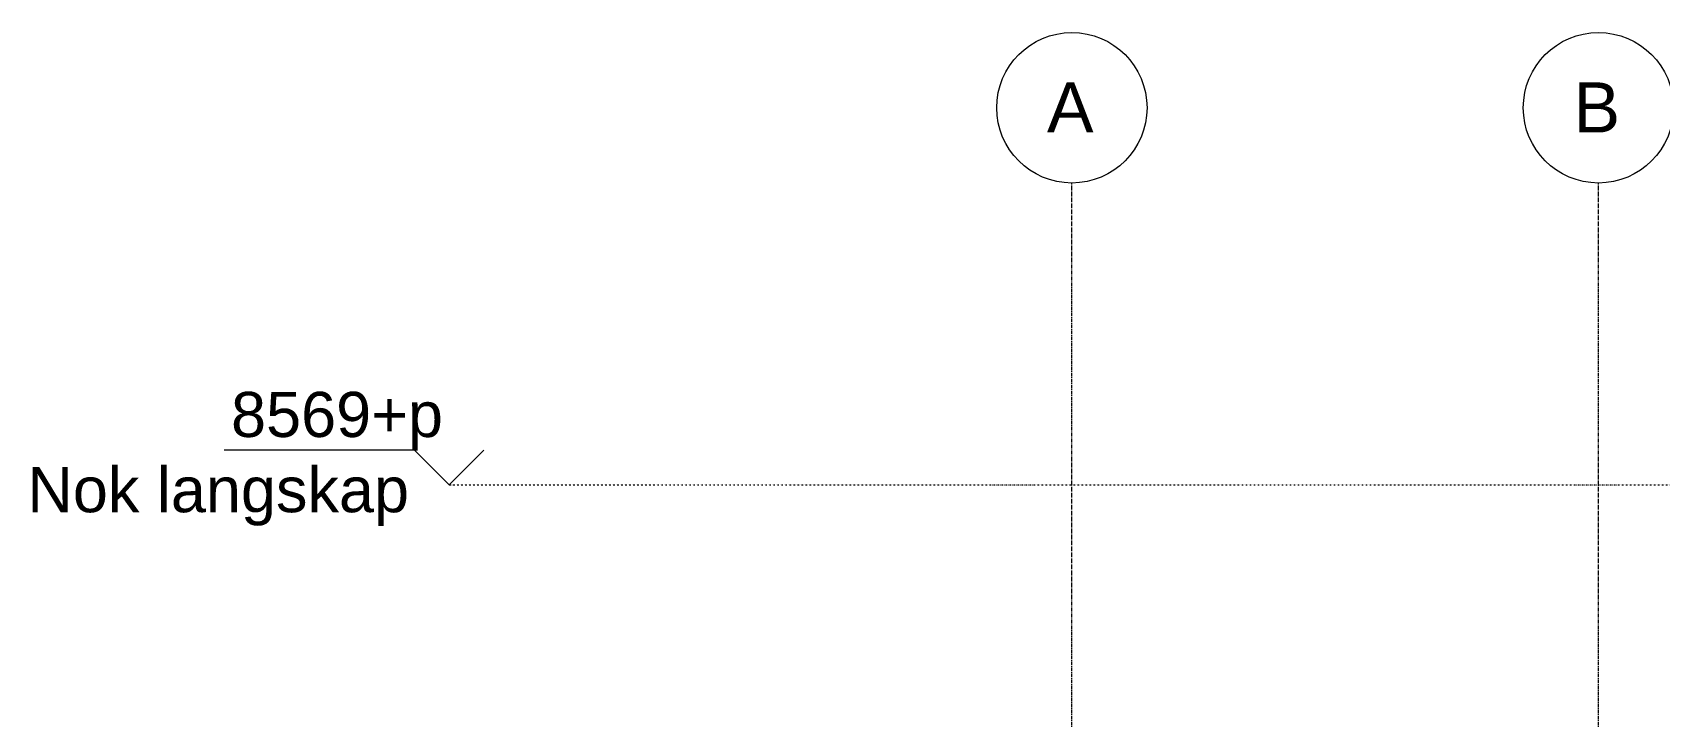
# Model space of a CAD drawing. Header units: millimetres. Extents: x -8546 to 211781, y -3000 to 31870.
# Drawn here: x 173679 to 180173, y 7646 to 10373 of the extents above; entities that cross this region are included whole.
import ezdxf

# ---------------------------------------------------------------- set-up
doc = ezdxf.new("R2010")
doc.units = ezdxf.units.MM
doc.linetypes.add('Dash dot', pattern=[15.875, 6.35, -4.7625, 0, -4.7625])
doc.linetypes.add('grid', pattern=[24, 15, -3, 3, -3])
for name, color, linetype, lineweight in [('A-FLOR-LEVL', 51, 'Continuous', 9), ('S-GRID', 1, 'Continuous', 9), ('S-GRID-IDEN', 1, 'Continuous', 9)]:
    doc.layers.add(name, color=color, linetype=linetype, lineweight=lineweight)
doc.styles.add('Arial_1', font='arial.ttf', dxfattribs={"height": 200})
doc.styles.add('Arial_2', font='arial.ttf', dxfattribs={"height": 180})

# ---------------------------------------------------------------- blocks, each defined once
blk = doc.blocks.new('Grid - r_3_0mm-1753543-B-B')
at = {"layer": 'S-GRID-IDEN'}
blk.add_circle((-11075.3, 10073.4), 300, dxfattribs=at)
blk = doc.blocks.new('Level - 1_8mm-444885-B-B')
at = {"layer": 'A-FLOR-LEVL'}
for p, q in [((-13698.6, 3238), (-14458.6, 3238)), ((-13560.6, 3100), (-13698.6, 3238)), ((-13560.6, 3100), (-13422.6, 3238))]:
    blk.add_line(p, q, dxfattribs=at)

msp = doc.modelspace()

# ---------------------------------------------------------------- linework, layer by layer
at = {"layer": 'A-FLOR-LEVL', "linetype": 'Dash dot'}
msp.add_line((175342, 8569.4), (191376.6, 8569.4), dxfattribs=at)
at = {"layer": 'S-GRID', "linetype": 'grid'}
for p, q in [((177827.3, -1750), (177827.3, 9773.4)), ((179929.1, -1750), (179929.1, 9773.4))]:
    msp.add_line(p, q, dxfattribs=at)

# ---------------------------------------------------------------- block references
at = {"layer": 'A-FLOR-LEVL'}
msp.add_blockref('Level - 1_8mm-444885-B-B', (188902.6, 5469.4), dxfattribs=at)
at = {"layer": 'S-GRID-IDEN'}
for p in [(188902.6, 0), (191004.4, 0)]:
    msp.add_blockref('Grid - r_3_0mm-1753543-B-B', p, dxfattribs=at)

# ---------------------------------------------------------------- texts
at = {"layer": 'A-FLOR-LEVL', "char_height": 180, "attachment_point": 1, "style": 'Arial_2'}
for s, insert, width in [('8569+p', (174471.1, 8940.4), 1018.143), ('Nok langskap', (173658.2, 8640.4), 1795.78)]:
    msp.add_mtext(s, dxfattribs=dict(at, insert=insert, width=width))
at = {"layer": 'S-GRID-IDEN', "char_height": 200, "width": 232.489, "attachment_point": 1, "style": 'Arial_1'}
for s, insert in [('A', (177727.7, 10174.9)), ('B', (179829.5, 10174.9))]:
    msp.add_mtext(s, dxfattribs=dict(at, insert=insert))

doc.saveas('drawing.dxf')
